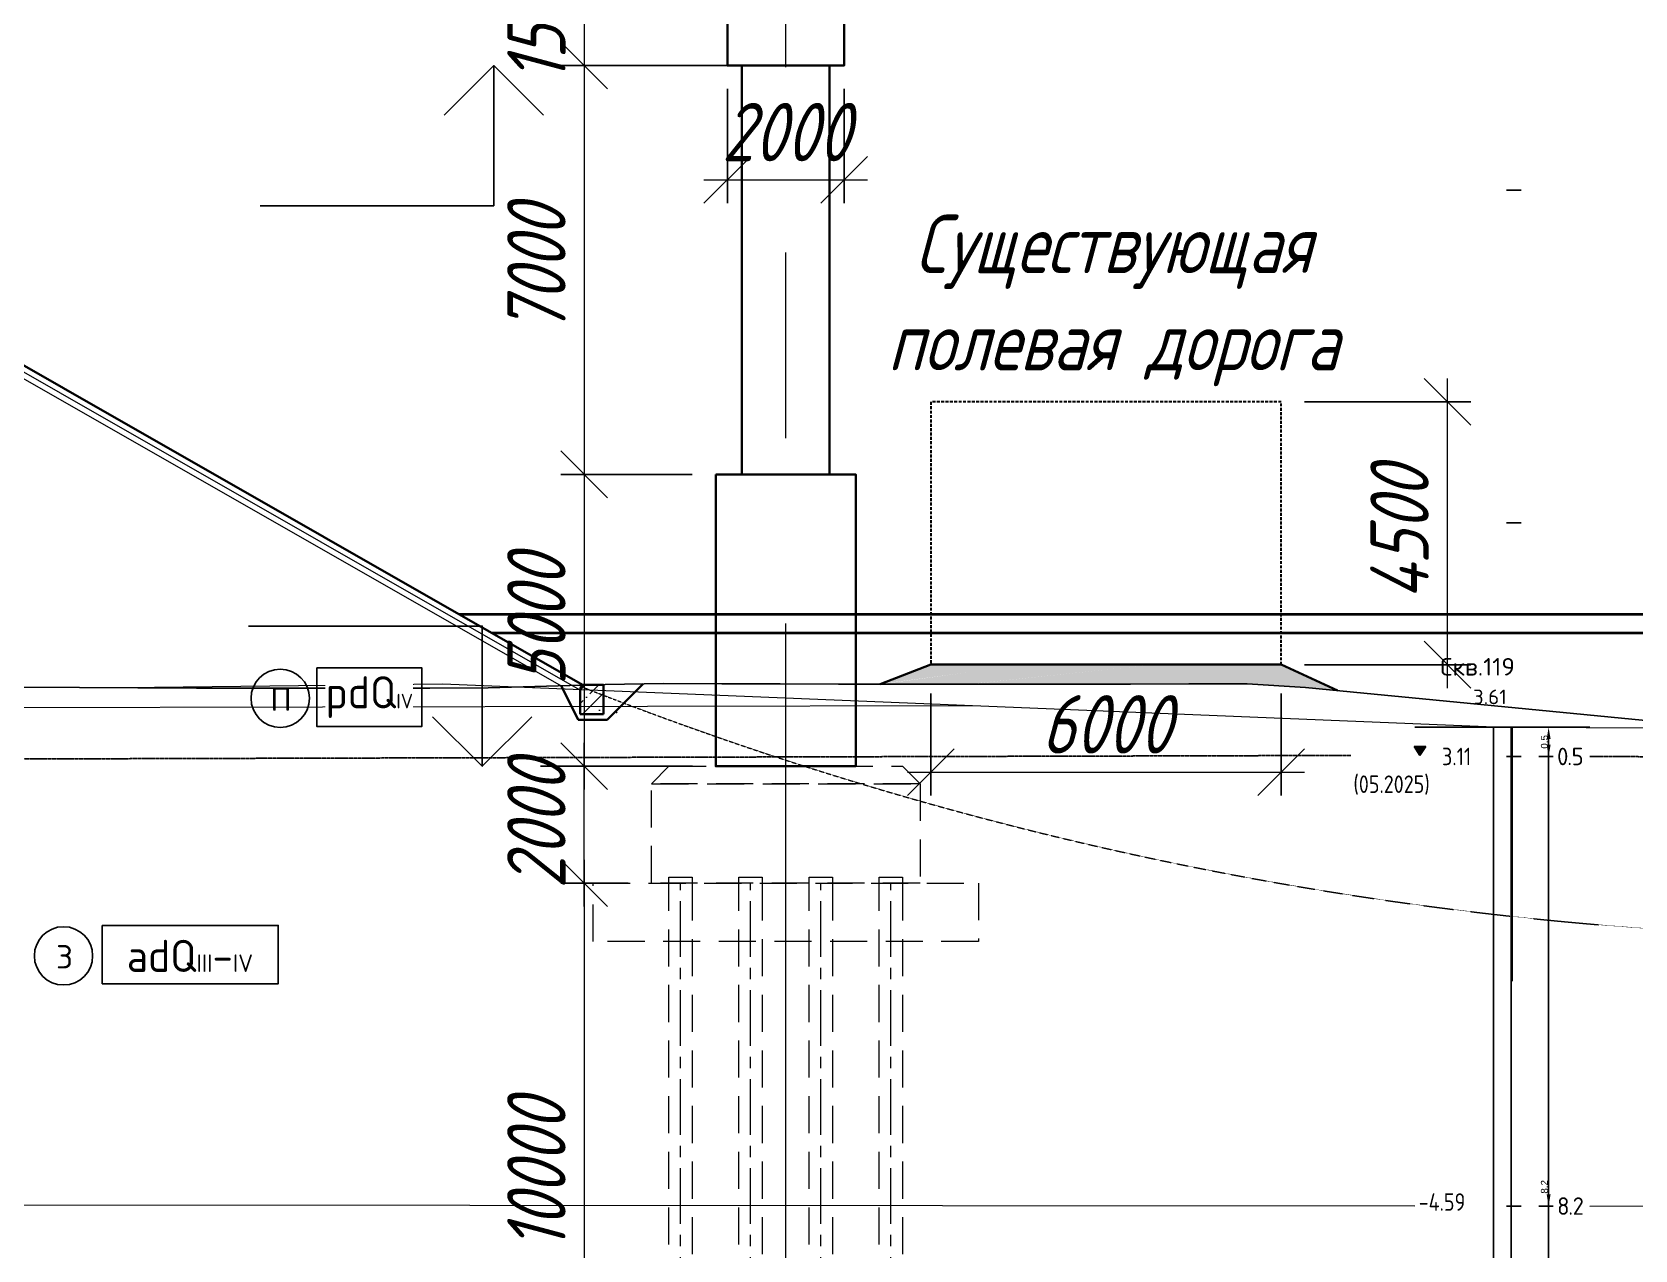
# Model space of a CAD drawing. Header units: millimetres. Extents: x 6546658 to 12951752, y -1354198 to 1102852.
# Drawn here: x 6790595 to 6818050, y -5344 to 15515 of the extents above; entities that cross this region are included whole.
import ezdxf
from ezdxf.enums import TextEntityAlignment as Align

# ---------------------------------------------------------------- set-up
doc = ezdxf.new("R2018")
doc.units = ezdxf.units.MM
for name, pattern in [('ACAD_ISO10W100', [18.5, 12, -3, 0.5, -3]), ('CENTER', [50.8, 31.75, -6.35, 6.35, -6.35]), ('DASHED', [0.75, 0.5, -0.25]), ('осевая', [50.8, 31.75, -6.35, 6.35, -6.35]), ('штриховая', [19.05, 12.7, -6.35])]:
    doc.linetypes.add(name, pattern=pattern)
doc.layers.get('Defpoints').update_dxf_attribs({"color": 254, "lineweight": 0})
for name, color, linetype, lineweight in [('01_Основные', 7, 'Continuous', 40), ('1-Бетон', 114, 'Continuous', 35), ('1-Оси', 1, 'CENTER', 20), ('1-Примечания', 4, 'Continuous', 25), ('1-Размеры', 1, 'Continuous', 25), ('1-Текст_3', 250, 'Continuous', 25), ('1-Штриховка', 8, 'Continuous', 9), ('ИС 6. Штриховка', 8, 'Continuous', 5), ('ИС_Невидимая', 4, 'штриховая', 18), ('ИС_Основная', 7, 'Continuous', 35), ('ИС_Ось', 1, 'осевая', 18), ('ИС_ПС_Med', 7, 'Continuous', 35), ('ИС_Разм', 3, 'Continuous', 18), ('ИС_Размер', 3, 'Continuous', 18), ('ИС_Тонкая', 3, 'Continuous', 18), ('Тонкая', 3, 'Continuous', 15), ('Штриховка', 2, 'Continuous', 5)]:
    doc.layers.add(name, color=color, linetype=linetype, lineweight=lineweight)
for name, color, linetype in [('geology', 250, 'Continuous'), ('Возрастные индексы', 1, 'Continuous'), ('Геология', 250, 'Continuous'), ('Номера ИГЭ', 22, 'Continuous'), ('Отметки в скважинах', 7, 'Continuous'), ('Скважина', 170, 'Continuous'), ('Черный профиль', 3, 'Continuous'), ('Штриховая', 7, 'Continuous')]:
    doc.layers.add(name, color=color, linetype=linetype)
doc.layers.add('Оси_Невидимые', color=5, linetype='Continuous', plot=False)
doc.layers.add('Помощь_Невидимый', color=7, linetype='Continuous', lineweight=30, plot=False)
doc.styles.add('0', font='isocpeur.ttf', dxfattribs={"width": 0.8, "oblique": 15})
doc.styles.add('ISOCPEUR', font='isocpeur.ttf', dxfattribs={"width": 0.8, "oblique": 15})
doc.styles.get("Standard").update_dxf_attribs({"font": 'arial.ttf'})
doc.styles.add('Стандарт-геология', font='romant.shx', dxfattribs={"width": 0.9, "height": 2.5})
doc.dimstyles.new('М400нов', dxfattribs={"dimscale": 400, "dimtxt": 2.5, "dimasz": 2, "dimexe": 1, "dimexo": 1, "dimgap": 0.8, "dimtad": 1, "dimdec": 0, "dimzin": 0, "dimdsep": 46, "dimtxsty": '0', "dimblk": 'OBLIQUE', "dimcen": 0.09, "dimdle": 1, "dimclrd": 256, "dimclre": 256, "dimclrt": 256, "dimadec": 4, "dimazin": 0, "dimtfac": 1, "dimtdec": 0, "dimtmove": 1, "dimatfit": 2, "dimfxl": 1, "dimtolj": 1, "dimtzin": 0, "dimlwd": -1, "dimarcsym": 0})
doc.dimstyles.new('Скважина', dxfattribs={"dimtxt": 1.2, "dimasz": 2, "dimexe": 0, "dimexo": 0, "dimgap": 0.1, "dimtad": 1, "dimjust": 2, "dimtoh": 1, "dimdec": 1, "dimlfac": 0.1, "dimrnd": 0.1, "dimzin": 0, "dimdsep": 46, "dimtxsty": 'Standard', "dimcen": 0, "dimdle": 1.5, "dimadec": 1, "dimazin": 0, "dimtfac": 1, "dimtdec": 1, "dimtofl": 0, "dimtmove": 0, "dimatfit": 3, "dimfxl": 3, "dimtolj": 1, "dimtzin": 0, "dimarcsym": 0})

# ---------------------------------------------------------------- blocks, each defined once
blk = doc.blocks.new('*U227')
at = {"layer": '1-Примечания', "linetype": 'Continuous'}
blk.add_line((0, 0), (7.5, 0), dxfattribs=at)
for points in [[(12.121, -2.121), (10, 0), (7.879, -2.121)], [(10, 0), (10, -6), (20, -6)]]:
    blk.add_lwpolyline(points, dxfattribs=at)
at = {"layer": '1-Текст_3', "lineweight": 30, "oblique": 15, "width": 0.8, "flags": 104}
blk.add_attdef('ВЫСОТА', text='', height=3, dxfattribs=at).set_placement((-1.756, -0.833), align=Align.MIDDLE_CENTER)
at = {"layer": '1-Текст_3', "lineweight": 30, "width": 0.8, "flags": 104}
blk.add_attdef('ПРИМЕЧАНИЕ', text='', height=3, dxfattribs=at).set_placement((15, -6.75), align=Align.TOP_CENTER)
blk = doc.blocks.new('*U207')
at = {"layer": '1-Примечания', "linetype": 'Continuous'}
blk.add_line((0, 0), (-6.5, 0), dxfattribs=at)
for points in [[(-9, 0), (-9, 6), (-19, 6)], [(-11.121, 2.121), (-9, 0), (-6.879, 2.121)]]:
    blk.add_lwpolyline(points, dxfattribs=at)
at = {"layer": '1-Текст_3', "lineweight": 30, "oblique": 15, "width": 0.8, "flags": 104}
blk.add_attdef('ВЫСОТА', text='', height=3, dxfattribs=at).set_placement((2.756, 11.167), align=Align.MIDDLE_CENTER)
at = {"layer": '1-Текст_3', "lineweight": 30, "width": 0.8, "flags": 104}
blk.add_attdef('ПРИМЕЧАНИЕ', text='', height=3, dxfattribs=at).set_placement((-14, 5.25), align=Align.TOP_CENTER)
blk = doc.blocks.new('_Oblique')
at = {"color": 0, "linetype": 'ByBlock', "lineweight": -2}
blk.add_line((-0.5, -0.5), (0.5, 0.5), dxfattribs=at)
blk = doc.blocks.new('*D333')
at = {"layer": 'Defpoints', "color": 0, "linetype": 'Continuous', "transparency": 16777216}
for p in [(6802504, 14940), (6804504, 14940), (6804504, 12982)]:
    blk.add_point(p, dxfattribs=at)
at = {"layer": 'ИС_Размер', "lineweight": -2, "transparency": 16777216}
for p, q in [((6802504, 14540), (6802504, 12582)), ((6804504, 14540), (6804504, 12582))]:
    blk.add_line(p, q, dxfattribs=at)
at = {"layer": 'ИС_Размер', "transparency": 16777216}
blk.add_line((6802104, 12982), (6804904, 12982), dxfattribs=at)
at = {"layer": 'ИС_Размер', "linetype": 'Continuous', "transparency": 16777216, "xscale": 800, "yscale": 800, "zscale": 800, "rotation": 180}
blk.add_blockref('_Oblique', (6802504, 12982), dxfattribs=at)
at = {"layer": 'ИС_Размер', "linetype": 'Continuous', "transparency": 16777216, "xscale": 800, "yscale": 800, "zscale": 800}
blk.add_blockref('_Oblique', (6804504, 12982), dxfattribs=at)
at = {"layer": 'ИС_Размер', "linetype": 'Continuous', "transparency": 16777216, "insert": (6803504, 13802), "char_height": 1000, "attachment_point": 5, "style": '0'}
blk.add_mtext('\\A1;2000', dxfattribs=at)
blk = doc.blocks.new('*D368')
at = {"layer": 'Defpoints', "color": 0, "linetype": 'Continuous', "transparency": 16777216}
for p in [(6801204, 940), (6800053, -9060), (6801804, -9060)]:
    blk.add_point(p, dxfattribs=at)
at = {"layer": 'ИС_Размер', "transparency": 16777216}
blk.add_line((6800053, 1340), (6800053, -9460), dxfattribs=at)
at = {"layer": 'ИС_Размер', "lineweight": -2, "transparency": 16777216}
for p, q in [((6800804, 940), (6799653, 940)), ((6801404, -9060), (6799653, -9060))]:
    blk.add_line(p, q, dxfattribs=at)
at = {"layer": 'ИС_Размер', "linetype": 'Continuous', "transparency": 16777216, "xscale": 800, "yscale": 800, "zscale": 800}
for p, rotation in [((6800053, 940), 90), ((6800053, -9060), 270)]:
    blk.add_blockref('_Oblique', p, dxfattribs=dict(at, rotation=rotation))
at = {"layer": 'ИС_Размер', "linetype": 'Continuous', "transparency": 16777216, "insert": (6799233, -4060), "char_height": 1000, "attachment_point": 5, "rotation": 90, "style": '0'}
blk.add_mtext('\\A1;10000', dxfattribs=at)
blk = doc.blocks.new('*U247')
at = {"layer": '1-Оси', "ltscale": 30, "transparency": 33554687}
blk.add_lwpolyline([(0, -5200), (0, 5208)], dxfattribs=at)
at = {"layer": 'ИС_Невидимая', "ltscale": 50}
for points in [[(-200, 5200), (-200, 5308), (200, 5309), (200, 5200)], [(200, 5200), (200, -4792), (30, -5192), (-30, -5192), (-200, -4792), (-200, 5200)]]:
    blk.add_lwpolyline(points, dxfattribs=at)
blk = doc.blocks.new('*U248')
at = {"layer": '1-Бетон', "color": 0, "linetype": 'ByBlock', "lineweight": -2, "transparency": 16777216}
for p in [(0, 0), (1200, 0), (2400, 0), (3600, 0)]:
    blk.add_blockref('*U247', p, dxfattribs=at)
blk = doc.blocks.new('*D338')
at = {"layer": 'Defpoints', "color": 0, "linetype": 'Continuous', "transparency": 16777216}
for p in [(6805991, 4585), (6811991, 4585), (6811991, 2839)]:
    blk.add_point(p, dxfattribs=at)
at = {"layer": 'ИС_Размер', "lineweight": -2, "transparency": 16777216}
for p, q in [((6805991, 4185), (6805991, 2439)), ((6811991, 4185), (6811991, 2439))]:
    blk.add_line(p, q, dxfattribs=at)
at = {"layer": 'ИС_Размер', "transparency": 16777216}
blk.add_line((6805591, 2839), (6812391, 2839), dxfattribs=at)
at = {"layer": 'ИС_Размер', "linetype": 'Continuous', "transparency": 16777216, "xscale": 800, "yscale": 800, "zscale": 800, "rotation": 180}
blk.add_blockref('_Oblique', (6805991, 2839), dxfattribs=at)
at = {"layer": 'ИС_Размер', "linetype": 'Continuous', "transparency": 16777216, "xscale": 800, "yscale": 800, "zscale": 800}
blk.add_blockref('_Oblique', (6811991, 2839), dxfattribs=at)
at = {"layer": 'ИС_Размер', "linetype": 'Continuous', "transparency": 16777216, "insert": (6808991, 3659), "char_height": 1000, "attachment_point": 5, "style": '0'}
blk.add_mtext('\\A1;6000', dxfattribs=at)
blk = doc.blocks.new('*D339')
at = {"layer": 'Defpoints', "color": 0, "linetype": 'Continuous', "transparency": 16777216}
for p in [(6811991, 9180), (6814837, 9180), (6811991, 4680)]:
    blk.add_point(p, dxfattribs=at)
at = {"layer": 'ИС_Размер', "transparency": 16777216}
blk.add_line((6814837, 4280), (6814837, 9580), dxfattribs=at)
at = {"layer": 'ИС_Размер', "lineweight": -2, "transparency": 16777216}
for p, q in [((6812391, 9180), (6815237, 9180)), ((6812391, 4680), (6815237, 4680))]:
    blk.add_line(p, q, dxfattribs=at)
at = {"layer": 'ИС_Размер', "linetype": 'Continuous', "transparency": 16777216, "xscale": 800, "yscale": 800, "zscale": 800}
for p, rotation in [((6814837, 9180), 90), ((6814837, 4680), 270)]:
    blk.add_blockref('_Oblique', p, dxfattribs=dict(at, rotation=rotation))
at = {"layer": 'ИС_Размер', "linetype": 'Continuous', "transparency": 16777216, "insert": (6814017, 6930), "char_height": 1000, "attachment_point": 5, "rotation": 90, "style": '0'}
blk.add_mtext('\\A1;4500', dxfattribs=at)
blk = doc.blocks.new('*D369')
at = {"layer": 'Defpoints', "color": 0, "linetype": 'Continuous', "transparency": 16777216}
for p in [(6800053, 2940), (6801504, 2940), (6801204, 940)]:
    blk.add_point(p, dxfattribs=at)
at = {"layer": 'ИС_Размер', "transparency": 16777216}
blk.add_line((6800053, 540), (6800053, 3340), dxfattribs=at)
at = {"layer": 'ИС_Размер', "lineweight": -2, "transparency": 16777216}
for p, q in [((6801104, 2940), (6799653, 2940)), ((6800804, 940), (6799653, 940))]:
    blk.add_line(p, q, dxfattribs=at)
at = {"layer": 'ИС_Размер', "linetype": 'Continuous', "transparency": 16777216, "xscale": 800, "yscale": 800, "zscale": 800}
for p, rotation in [((6800053, 2940), 90), ((6800053, 940), 270)]:
    blk.add_blockref('_Oblique', p, dxfattribs=dict(at, rotation=rotation))
at = {"layer": 'ИС_Размер', "linetype": 'Continuous', "transparency": 16777216, "insert": (6799233, 1940), "char_height": 1000, "attachment_point": 5, "rotation": 90, "style": '0'}
blk.add_mtext('\\A1;2000', dxfattribs=at)
blk = doc.blocks.new('*D370')
at = {"layer": 'Defpoints', "color": 0, "linetype": 'Continuous', "transparency": 16777216}
for p in [(6802504, 14940), (6800053, 7940), (6802304, 7940)]:
    blk.add_point(p, dxfattribs=at)
at = {"layer": 'ИС_Размер', "transparency": 16777216}
blk.add_line((6800053, 15340), (6800053, 7540), dxfattribs=at)
at = {"layer": 'ИС_Размер', "lineweight": -2, "transparency": 16777216}
for p, q in [((6802104, 14940), (6799653, 14940)), ((6801904, 7940), (6799653, 7940))]:
    blk.add_line(p, q, dxfattribs=at)
at = {"layer": 'ИС_Размер', "linetype": 'Continuous', "transparency": 16777216, "xscale": 800, "yscale": 800, "zscale": 800}
for p, rotation in [((6800053, 14940), 90), ((6800053, 7940), 270)]:
    blk.add_blockref('_Oblique', p, dxfattribs=dict(at, rotation=rotation))
at = {"layer": 'ИС_Размер', "linetype": 'Continuous', "transparency": 16777216, "insert": (6799233, 11440), "char_height": 1000, "attachment_point": 5, "rotation": 90, "style": '0'}
blk.add_mtext('\\A1;7000', dxfattribs=at)
blk = doc.blocks.new('*D371')
at = {"layer": 'Defpoints', "color": 0, "linetype": 'Continuous', "transparency": 16777216}
for p in [(6802504, 16440), (6800053, 14940), (6802504, 14940)]:
    blk.add_point(p, dxfattribs=at)
at = {"layer": 'ИС_Размер', "transparency": 16777216}
blk.add_line((6800053, 16840), (6800053, 14540), dxfattribs=at)
at = {"layer": 'ИС_Размер', "lineweight": -2, "transparency": 16777216}
for p, q in [((6802104, 16440), (6799653, 16440)), ((6802104, 14940), (6799653, 14940))]:
    blk.add_line(p, q, dxfattribs=at)
at = {"layer": 'ИС_Размер', "linetype": 'Continuous', "transparency": 16777216, "xscale": 800, "yscale": 800, "zscale": 800}
for p, rotation in [((6800053, 16440), 90), ((6800053, 14940), 270)]:
    blk.add_blockref('_Oblique', p, dxfattribs=dict(at, rotation=rotation))
at = {"layer": 'ИС_Размер', "linetype": 'Continuous', "transparency": 16777216, "insert": (6799233, 15690), "char_height": 1000, "attachment_point": 5, "rotation": 90, "style": '0'}
blk.add_mtext('\\A1;1500', dxfattribs=at)
blk = doc.blocks.new('*D341')
at = {"layer": 'Defpoints', "color": 0, "linetype": 'Continuous', "transparency": 16777216}
for p in [(6802304, 7940), (6800053, 2940), (6801504, 2940)]:
    blk.add_point(p, dxfattribs=at)
at = {"layer": 'ИС_Размер', "transparency": 16777216}
blk.add_line((6800053, 8340), (6800053, 2540), dxfattribs=at)
at = {"layer": 'ИС_Размер', "lineweight": -2, "transparency": 16777216}
for p, q in [((6801904, 7940), (6799653, 7940)), ((6801104, 2940), (6799653, 2940))]:
    blk.add_line(p, q, dxfattribs=at)
at = {"layer": 'ИС_Размер', "linetype": 'Continuous', "transparency": 16777216, "xscale": 800, "yscale": 800, "zscale": 800}
for p, rotation in [((6800053, 7940), 90), ((6800053, 2940), 270)]:
    blk.add_blockref('_Oblique', p, dxfattribs=dict(at, rotation=rotation))
at = {"layer": 'ИС_Размер', "linetype": 'Continuous', "transparency": 16777216, "insert": (6799233, 5440), "char_height": 1000, "attachment_point": 5, "rotation": 90, "style": '0'}
blk.add_mtext('\\A1;5000', dxfattribs=at)
blk = doc.blocks.new('*D192')
at = {"layer": 'Defpoints', "color": 0, "transparency": 16777216}
for p in [(0, 90), (0, -90), (1.69, -90)]:
    blk.add_point(p, dxfattribs=at)
at = {"layer": 'Оси_Невидимые', "color": 0, "lineweight": -2, "transparency": 16777216}
for p, q in [((0, 90), (1.69, 90)), ((1.69, 88), (1.69, -88)), ((0, -90), (1.69, -90))]:
    blk.add_line(p, q, dxfattribs=at)
at = {"layer": 'Оси_Невидимые', "color": 0, "transparency": 16777216}
for points in [[(1.36, 88), (2.03, 88), (1.69, 90)], [(1.36, -88), (2.03, -88), (1.69, -90)]]:
    blk.add_solid(points, dxfattribs=at)
at = {"layer": 'Оси_Невидимые', "color": 0, "transparency": 16777216, "insert": (0.98, -86.3), "char_height": 1.2, "attachment_point": 5, "rotation": 90}
blk.add_mtext('\\A1;18.0', dxfattribs=at)
blk = doc.blocks.new('*D198')
at = {"layer": 'Defpoints', "color": 0, "transparency": 16777216}
for p in [(0, -188), (0, -193), (1.69, -193)]:
    blk.add_point(p, dxfattribs=at)
at = {"layer": 'Оси_Невидимые', "color": 0, "lineweight": -2, "transparency": 16777216}
for p, q in [((0, -188), (1.69, -188)), ((1.69, -190), (1.69, -191)), ((0, -193), (1.69, -193))]:
    blk.add_line(p, q, dxfattribs=at)
at = {"layer": 'Оси_Невидимые', "color": 0, "transparency": 16777216}
for points in [[(1.36, -190), (2.03, -190), (1.69, -188)], [(1.36, -191), (2.03, -191), (1.69, -193)]]:
    blk.add_solid(points, dxfattribs=at)
at = {"layer": 'Оси_Невидимые', "color": 0, "transparency": 16777216, "insert": (0.98, -190.5), "char_height": 1.2, "attachment_point": 5, "rotation": 90}
blk.add_mtext('\\A1;0.5', dxfattribs=at)
blk = doc.blocks.new('*D200')
at = {"layer": 'Defpoints', "color": 0, "transparency": 16777216}
for p in [(0, -102), (0, -184), (1.69, -184)]:
    blk.add_point(p, dxfattribs=at)
at = {"layer": 'Оси_Невидимые', "color": 0, "lineweight": -2, "transparency": 16777216}
for p, q in [((0, -102), (1.69, -102)), ((1.69, -104), (1.69, -182)), ((0, -184), (1.69, -184))]:
    blk.add_line(p, q, dxfattribs=at)
at = {"layer": 'Оси_Невидимые', "color": 0, "transparency": 16777216}
for points in [[(1.36, -104), (2.03, -104), (1.69, -102)], [(1.36, -182), (2.03, -182), (1.69, -184)]]:
    blk.add_solid(points, dxfattribs=at)
at = {"layer": 'Оси_Невидимые', "color": 0, "transparency": 16777216, "insert": (0.98, -180.71), "char_height": 1.2, "attachment_point": 5, "rotation": 90}
blk.add_mtext('\\A1;8.2', dxfattribs=at)
blk = doc.blocks.new('A$C7669062A')
at = {"color": 18, "true_color": 0x000000}
blk.add_circle((4.99, 4.99), 4.99, dxfattribs=at)
at = {"layer": 'Возрастные индексы', "color": 250}
blk.add_lwpolyline([(11.62, 10.2), (41.78, 10.2), (41.78, 0.2), (11.62, 0.2)], close=True, dxfattribs=at)
at = {"layer": 'Номера ИГЭ', "color": 250, "style": 'Стандарт-геология'}
blk.add_text('3', height=4, dxfattribs=at).set_placement((5.17, 4.84), align=Align.MIDDLE)
at = {"layer": 'Возрастные индексы', "color": 250, "insert": (26.64, 4.99), "char_height": 3, "width": 29.5251, "attachment_point": 5, "style": 'Стандарт-геология', "bg_fill": 3, "box_fill_scale": 1, "bg_fill_color": 256, "bg_fill_transparency": 0}
blk.add_mtext('{\\H1.833x;аdQ}III{\\H1.833x;-}IV', dxfattribs=at)
blk = doc.blocks.new('A$C2FC637E1')
at = {"layer": 'Штриховка'}
h = blk.add_hatch(color=5, dxfattribs=at)
h.dxf.hatch_style = 1
h.paths.add_polyline_path([(2, 1.5), (1, 1.5), (0, 1.5), (1, 0)])
at = {"layer": 'Геология', "color": 5}
for points in [[(1, 1.5), (0, 1.5)], [(1, 0), (1, 0), (0, 1.5)], [(2, 1.5), (1, 1.5)], [(1, 0), (2, 1.5)]]:
    blk.add_lwpolyline(points, dxfattribs=at)
blk = doc.blocks.new('*D202')
at = {"layer": 'Defpoints', "color": 0, "transparency": 16777216}
for p in [(0, -45), (0, -210), (1.69, -210)]:
    blk.add_point(p, dxfattribs=at)
at = {"layer": 'Оси_Невидимые', "color": 0, "lineweight": -2, "transparency": 16777216}
for p, q in [((0, -45), (1.69, -45)), ((1.69, -47), (1.69, -208)), ((0, -210), (1.69, -210))]:
    blk.add_line(p, q, dxfattribs=at)
at = {"layer": 'Оси_Невидимые', "color": 0, "transparency": 16777216}
for points in [[(1.36, -47), (2.03, -47), (1.69, -45)], [(1.36, -208), (2.03, -208), (1.69, -210)]]:
    blk.add_solid(points, dxfattribs=at)
at = {"layer": 'Оси_Невидимые', "color": 0, "transparency": 16777216, "insert": (0.98, -206.29), "char_height": 1.2, "attachment_point": 5, "rotation": 90}
blk.add_mtext('\\A1;16.5', dxfattribs=at)
blk = doc.blocks.new('A$C37DD3633')
at = {"color": 18, "true_color": 0x000000}
blk.add_circle((4.96, 5), 5, dxfattribs=at)
at = {"layer": 'Возрастные индексы', "color": 250, "insert": (20.21, 5.2), "char_height": 3, "width": 15, "attachment_point": 5, "style": 'Стандарт-геология', "bg_fill": 3, "box_fill_scale": 1, "bg_fill_color": 256, "bg_fill_transparency": 0}
blk.add_mtext('{\\H1.833x;pdQ\\H0.4546x;IV}', dxfattribs=at)
at = {"layer": 'Номера ИГЭ', "color": 250, "style": 'Стандарт-геология'}
blk.add_text('П', height=4, dxfattribs=at).set_placement((5.1, 4.85), align=Align.MIDDLE)
at = {"layer": 'Возрастные индексы', "color": 250}
blk.add_lwpolyline([(11.21, 10.2), (29.24, 10.2), (29.24, 0.2), (11.21, 0.2)], close=True, dxfattribs=at)
blk = doc.blocks.new('*U178')
at = {"layer": 'Скважина'}
for p, q in [((-1.5, 0), (-1.5, -300)), ((1.5, -300), (1.5, 0)), ((-1.5, -300), (1.5, -300))]:
    blk.add_line(p, q, dxfattribs=at)
blk = doc.blocks.new('*U191')
at = {"layer": 'Отметки в скважинах'}
for p, q in [((-5.5, -90), (-3, -90)), ((0, -90), (2.5, -90))]:
    blk.add_line(p, q, dxfattribs=at)
at = {"layer": 'Помощь_Невидимый', "color": 5, "lineweight": -3}
for p, q in [((-5.5, -10), (-3, -10)), ((0, -90), (2.5, -90))]:
    blk.add_line(p, q, dxfattribs=at)
at = {"layer": 'Оси_Невидимые'}
dim = blk.add_aligned_dim(p1=(0, 90), p2=(0, -90), distance=1.69, dimstyle='Скважина', dxfattribs=at)
dim.commit()
dim.dimension.update_dxf_attribs({"geometry": '*D192', "text_midpoint": (0.98, -86.3)})
at = {"layer": 'Отметки в скважинах', "lineweight": 13, "insert": (3.15, -90), "char_height": 3, "width": 7.6116, "attachment_point": 4, "style": 'Стандарт-геология', "bg_fill": 3, "box_fill_scale": 1.1, "bg_fill_color": 256, "bg_fill_transparency": 0}
blk.add_mtext('{\\T0.9;18.0}', dxfattribs=at)
blk = doc.blocks.new('*U197')
at = {"layer": 'Отметки в скважинах'}
for p, q in [((-5.5, -193), (-3, -193)), ((0, -193), (2.5, -193))]:
    blk.add_line(p, q, dxfattribs=at)
at = {"layer": 'Помощь_Невидимый', "color": 5, "lineweight": -3}
for p, q in [((-5.5, -10), (-3, -10)), ((0, -193), (2.5, -193))]:
    blk.add_line(p, q, dxfattribs=at)
at = {"layer": 'Оси_Невидимые'}
dim = blk.add_aligned_dim(p1=(0, -188), p2=(0, -193), distance=1.69, dimstyle='Скважина', dxfattribs=at)
dim.commit()
dim.dimension.update_dxf_attribs({"geometry": '*D198', "text_midpoint": (0.98, -190.5)})
at = {"layer": 'Отметки в скважинах', "lineweight": 13, "insert": (3.15, -193), "char_height": 3, "width": 7.6116, "attachment_point": 4, "style": 'Стандарт-геология', "bg_fill": 3, "box_fill_scale": 1.1, "bg_fill_color": 256, "bg_fill_transparency": 0}
blk.add_mtext('{\\T0.9;0.5}', dxfattribs=at)
blk = doc.blocks.new('*U199')
at = {"layer": 'Отметки в скважинах'}
for p, q in [((-5.5, -184), (-3, -184)), ((0, -184), (2.5, -184))]:
    blk.add_line(p, q, dxfattribs=at)
at = {"layer": 'Помощь_Невидимый', "color": 5, "lineweight": -3}
for p, q in [((-5.5, -10), (-3, -10)), ((0, -184), (2.5, -184))]:
    blk.add_line(p, q, dxfattribs=at)
at = {"layer": 'Оси_Невидимые'}
dim = blk.add_aligned_dim(p1=(0, -102), p2=(0, -184), distance=1.69, dimstyle='Скважина', dxfattribs=at)
dim.commit()
dim.dimension.update_dxf_attribs({"geometry": '*D200', "text_midpoint": (0.98, -180.71)})
at = {"layer": 'Отметки в скважинах', "lineweight": 13, "insert": (3.15, -184), "char_height": 3, "width": 7.6116, "attachment_point": 4, "style": 'Стандарт-геология', "bg_fill": 3, "box_fill_scale": 1.1, "bg_fill_color": 256, "bg_fill_transparency": 0}
blk.add_mtext('{\\T0.9;8.2}', dxfattribs=at)
blk = doc.blocks.new('*U201')
at = {"layer": 'Отметки в скважинах'}
for p, q in [((-5.5, -210), (-3, -210)), ((0, -210), (2.5, -210))]:
    blk.add_line(p, q, dxfattribs=at)
at = {"layer": 'Помощь_Невидимый', "color": 5, "lineweight": -3}
for p, q in [((-5.5, -10), (-3, -10)), ((0, -210), (2.5, -210))]:
    blk.add_line(p, q, dxfattribs=at)
at = {"layer": 'Оси_Невидимые'}
dim = blk.add_aligned_dim(p1=(0, -45), p2=(0, -210), distance=1.69, dimstyle='Скважина', dxfattribs=at)
dim.commit()
dim.dimension.update_dxf_attribs({"geometry": '*D202', "text_midpoint": (0.98, -206.29)})
at = {"layer": 'Отметки в скважинах', "lineweight": 13, "insert": (3.15, -210), "char_height": 3, "width": 7.6116, "attachment_point": 4, "style": 'Стандарт-геология', "bg_fill": 3, "box_fill_scale": 1.1, "bg_fill_color": 256, "bg_fill_transparency": 0}
blk.add_mtext('{\\T0.9;16.5}', dxfattribs=at)
blk = doc.blocks.new('кун')
at = {"linetype": 'Continuous'}
for p, q in [((-118926, -4228), (-106211, -4262)), ((-106211, -4262), (-100778, -4197)), ((-100778, -4197), (-82629, -4942)), ((-300000, -4981), (-91704, -4570)), ((-82629, -4942), (-64481, -4991)), ((-84129, -13142), (-283746, -13022))]:
    blk.add_line(p, q, dxfattribs=at)
at = {"layer": 'Геология', "color": 5, "linetype": 'ACAD_ISO10W100', "lineweight": 25}
blk.add_line((-85223, -5424), (-300000, -5995), dxfattribs=at)
at = {"layer": 'geology', "xscale": 100, "yscale": 100, "zscale": 100}
blk.add_blockref('A$C2FC637E1', (-84142, -5424), dxfattribs=at)
at = {"layer": 'Геология', "color": 18, "true_color": 0x000000, "xscale": 100, "yscale": 100, "zscale": 100}
blk.add_blockref('A$C7669062A', (-107774, -9356), dxfattribs=at)
at = {"layer": 'geology', "color": 5, "style": 'Стандарт-геология', "width": 0.8}
blk.add_text('(05.2025)', height=300, dxfattribs=at).set_placement((-85182, -6067))
at = {"layer": 'Отметки в скважинах', "color": 0, "style": 'Стандарт-геология', "width": 0.8}
for s, p in [('3.11', (-83663, -5592)), ('-4.59', (-84063, -13223))]:
    blk.add_text(s, height=300, dxfattribs=at).set_placement(p)
at = {"layer": 'Скважина', "color": 0, "style": 'Стандарт-геология'}
blk.add_text('Скв.119', height=300, dxfattribs=at).set_placement((-83055, -4056), align=Align.CENTER)
at = {"layer": 'Скважина', "color": 0, "lineweight": 13, "style": 'Стандарт-геология'}
blk.add_text('3.61', height=250, dxfattribs=at).set_placement((-82554, -4297), align=Align.TOP_RIGHT)
at = {"layer": 'Геология', "xscale": 100, "yscale": 100, "zscale": 100}
blk.add_blockref('A$C37DD3633', (-104059, -4946), dxfattribs=at)
at = {"layer": 'Скважина', "color": 0, "xscale": 100, "yscale": 100, "zscale": 100}
blk.add_blockref('*U191', (-82007, -13942), dxfattribs=at)
at = {"layer": 'Геология', "color": 18, "true_color": 0x000000}
blk.add_line((-84129, -4942), (-81129, -4942), dxfattribs=at)
at = {"layer": 'Скважина', "color": 0, "xscale": 100, "yscale": 100, "zscale": 100}
blk.add_blockref('*U197', (-82007, 13858), dxfattribs=at)
blk.add_blockref('*U199', (-82007, 5258), dxfattribs=at)
at = {"layer": 'Геология', "color": 5, "linetype": 'ACAD_ISO10W100', "lineweight": 25}
blk.add_line((-81129, -5442), (-54244, -5551), dxfattribs=at)
at = {"layer": 'Скважина', "color": 0, "xscale": 100, "yscale": 100, "zscale": 100}
blk.add_blockref('*U201', (-82007, -442), dxfattribs=at)
at = {"linetype": 'Continuous'}
blk.add_line((-81129, -13142), (-1500, -12900), dxfattribs=at)
at = {"layer": 'geology', "color": 5, "xscale": 100, "yscale": 100, "zscale": 100}
blk.add_blockref('*U178', (-82629, -4942), dxfattribs=at)

msp = doc.modelspace()

# ---------------------------------------------------------------- hatches: boundary and pattern name
at = {"layer": 'ИС 6. Штриховка'}
h = msp.add_hatch(dxfattribs=at)
h.set_pattern_fill('ANSI35', color=256, scale=50)
h.set_pattern_definition([(45, (6206438.92, -217969.2), (-224.5064, 224.5064), []), (45, (6206663.42, -217969.2), (-224.5064, 224.5064), [396.875, -79.375, 0, -79.375])])
h.paths.add_polyline_path([(6800382.7, 4334.3), (6800023.3, 4334.3), (6799982.7, 4265.3), (6799982.7, 3834.3), (6800382.7, 3834.3)])
at = {"layer": 'Штриховая'}
h = msp.add_hatch(dxfattribs=at)
h.set_pattern_fill('AR-CONC', color=256)
h.set_pattern_definition([(50, (-81665.98, -1700.13), (182.184669, -15.9390855), [19.05, -209.55]), (355, (-81665.98, -1700.13), (-35.2434214, 191.056845), [15.24, -167.640584]), (100.4514447, (-81650.8, -1701.45), (146.941247, 175.117752), [16.190009, -178.0902446]), (46.1842, (-81665.98, -1649.33), (271.079041, -42.042328), [28.575, -314.325]), (96.6355576, (-81643.4, -1652.83), (237.404134, 247.426125), [24.285023, -267.135608]), (351.184151, (-81665.98, -1649.33), (237.404134, 247.426125), [22.859967, -251.459732]), (21, (-81640.58, -1662.03), (151.6143913, -102.2651982), [19.05, -209.55]), (326, (-81640.58, -1662.03), (61.8020283, 184.187966), [15.24, -167.64]), (71.451445, (-81627.95, -1670.55), (213.4164193, 81.922769), [16.190009, -178.0899376]), (37.5, (-81665.984, -1700.127), (3.08860325, 84.5550389), [0, -165.608, 0, -170.18, 0, -168.275]), (7.5, (-81665.98, -1700.13), (66.8196625, 100.1805748), [0, -97.028, 0, -161.798, 0, -64.135]), (327.5, (-81722.626, -1700.127), (135.5905952, -5.728744), [0, -63.5, 0, -198.12, 0, -262.89]), (317.5, (-81748.03, -1700.13), (148.1291814, 25.426491), [0, -82.55, 0, -131.572, 0, -186.69])])
h.paths.add_polyline_path([(6807849.9, 4680.5), (6805991.4, 4680.5), (6805140.4, 4353.4), (6806707.4, 4557.6)], flags=17)
h.paths.add_polyline_path([(6809798.8, 4680.5), (6807849.9, 4680.5), (6806707.4, 4557.6), (6805119.1, 4345.3), (6805742.6, 4344.5), (6806617.3, 4344.6)])
h.paths.add_polyline_path([(6812018.4, 4668.1), (6809798.8, 4680.5), (6806638.6, 4345.1), (6806742.7, 4344.3), (6807742.6, 4346.1), (6808735.4, 4347.4), (6809832, 4348.9), (6811408.6, 4351.1), (6812408.6, 4290.9), (6812953.9, 4237.8)])

# ---------------------------------------------------------------- linework, layer by layer
at = {"color": 251, "linetype": 'Continuous'}
msp.add_line((6800616.3, 3853.8), (6800590.7, 3879.4), dxfattribs=at)
at = {"layer": '01_Основные', "color": 146, "linetype": 'Continuous', "true_color": 0x105689}
for p, q in [((6882619.4, 5540), (6797913.2, 5540)), ((6881077.4, 5220), (6798473.2, 5220))]:
    msp.add_line(p, q, dxfattribs=at)
at = {"layer": '1-Бетон'}
for points in [[(6802503.9, 16440.2), (6804503.9, 16440.2), (6804503.9, 14940.2), (6802503.9, 14940.2)], [(6802304.4, 7940.2), (6804704.4, 7940.2), (6804704.4, 2940.1), (6802304.4, 2940.1)]]:
    msp.add_lwpolyline(points, close=True, dxfattribs=at)
for points in [[(6804254.7, 14940.2), (6804254.4, 7940.2), (6802754.4, 7940.2), (6802754.7, 14940.2)], [(6805119.1, 4345.3), (6805991.4, 4680.5), (6811991.4, 4680.5), (6812953.9, 4237.8)], [(6815941.1, 3607.7), (6815941.1, -742.3)]]:
    msp.add_lwpolyline(points, dxfattribs=at)
at = {"layer": 'ИС_Невидимая', "color": 146, "ltscale": 0.3, "true_color": 0x105689}
msp.add_lwpolyline([(6800023.3, 4296.5, 0.0997273), (6824030.3, 22), (6831714.6, 22, 0.4378517), (6841278.5, 22, 0.0104574), (6865595.8, 261.7, 0.3876281), (6874335.6, 1013.6, 0.0253564), (6893408.6, 6064.4)], format="xyb", dxfattribs=at)
at = {"layer": 'ИС_Невидимая', "ltscale": 50}
for points in [[(6805804.2, 2640.1), (6801204.2, 2640.1), (6801504.2, 2940.1), (6805504.7, 2940.1)], [(6805804.3, 940.1), (6801204.3, 940.1), (6801204.2, 2640.1), (6805804.2, 2640.1)], [(6800203.5, 940.1), (6806803.6, 940.1), (6806803.6, -59.9), (6800203.5, -59.9)]]:
    msp.add_lwpolyline(points, close=True, dxfattribs=at)
at = {"layer": 'ИС_Основная'}
msp.add_lwpolyline([(6800023.3, 4334.3), (6786700, 11947.6)], dxfattribs=at)
at = {"layer": 'ИС_Ось', "ltscale": 500}
msp.add_lwpolyline([(6803504.6, -10488), (6803503.8, 16744.1)], dxfattribs=at)
at = {"layer": 'ИС_ПС_Med'}
for p, q in [((6799947.8, 3736.4), (6799660.4, 4311.3)), ((6800023.3, 4334.3), (6799982.7, 4265.3)), ((6799982.7, 4265.3), (6799982.7, 3834.3)), ((6800382.7, 4334.3), (6800023.3, 4334.3)), ((6800382.7, 3834.3), (6800382.7, 4334.3)), ((6801063.6, 4352.2), (6800447.8, 3736.4)), ((6799947.8, 3736.4), (6800447.8, 3736.4)), ((6799982.7, 3834.3), (6800382.7, 3834.3))]:
    msp.add_line(p, q, dxfattribs=at)
at = {"layer": 'ИС_Тонкая'}
for points in [[(6799973.6, 4247.4), (6786650.4, 11860.7)], [(6799660.4, 4311.3), (6786600.8, 11773.9)]]:
    msp.add_lwpolyline(points, dxfattribs=at)
at = {"layer": 'Тонкая', "color": 7, "linetype": 'DASHED', "lineweight": 30, "ltscale": 100}
msp.add_lwpolyline([(6805991.4, 4680.5), (6811991.4, 4680.5), (6811991.4, 9180.5), (6805991.4, 9180.5), (6805991.4, 4680.5)], dxfattribs=at)
at = {"layer": 'Черный профиль', "linetype": 'Continuous', "flags": 128}
msp.add_lwpolyline([(6790408.6, 4294.8), (6791408.6, 4289.8), (6792408.6, 4284.8), (6793408.6, 4279.8), (6794408.6, 4275.3), (6795408.6, 4276.6), (6796408.6, 4278.3), (6797408.6, 4280.6), (6798408.6, 4283.7), (6799408.6, 4311.7), (6800408.6, 4342), (6801408.6, 4357.6), (6802408.6, 4354), (6803408.6, 4350.6), (6804408.6, 4347.1), (6805408.6, 4344.5), (6806408.6, 4344.3), (6807408.6, 4345.6), (6808408.6, 4346.9), (6809408.6, 4348.3), (6810408.6, 4349.7), (6811408.6, 4351.1), (6812408.6, 4290.9), (6813408.6, 4193.5), (6814408.6, 4096.2), (6815408.6, 3998.7), (6816408.6, 3901), (6817408.6, 3803.3), (6818408.6, 3705.6)], dxfattribs=at)

# ---------------------------------------------------------------- block references
at = {"layer": '1-Бетон'}
msp.add_blockref('*U248', (6801702.6, -4268.3), dxfattribs=at)
at = {"layer": '1-Размеры', "transparency": 33554687}
ref = msp.add_blockref('*U227', (6802503.9, 14940.1), dxfattribs=dict(at, xscale=-399.9999999999999, yscale=399.9999999999999, zscale=399.9999999999999, rotation=359.999718071565))
lines = msp.add_mtext('\\W0.8000;14.94', dxfattribs={"layer": '1-Текст_3', "insert": (6803206.3, 14607), "char_height": 2.5, "attachment_point": 1, "rotation": 359.99972, "bg_fill": 3, "box_fill_scale": 1, "bg_fill_color": 256, "bg_fill_transparency": 0})
ref.add_attrib('ВЫСОТА', '', (6803206.3, 14607)).embed_mtext(lines)
lines = msp.add_mtext('\\W0.8000;', dxfattribs={"layer": '1-Текст_3', "insert": (6796503.9, 12240.1), "char_height": 2.5, "attachment_point": 1, "rotation": 359.99972, "bg_fill": 3, "box_fill_scale": 1, "bg_fill_color": 256, "bg_fill_transparency": 0})
ref.add_attrib('ПРИМЕЧАНИЕ', '', (6796503.9, 12240.1)).embed_mtext(lines)
ref = msp.add_blockref('*U207', (6801904.4, 2940.1), dxfattribs=dict(at, xscale=399.9999999999998, yscale=399.9999999999998, zscale=399.9999999999998, rotation=0.0002819284350356197))
lines = msp.add_mtext('\\W0.8000;2.94', dxfattribs={"layer": '1-Текст_3', "insert": (6803006.8, 7407.1), "char_height": 2.5, "attachment_point": 1, "rotation": 0.00028, "bg_fill": 3, "box_fill_scale": 1, "bg_fill_color": 256, "bg_fill_transparency": 0})
ref.add_attrib('ВЫСОТА', '', (6803006.8, 7407.1)).embed_mtext(lines)
lines = msp.add_mtext('\\W0.8000;', dxfattribs={"layer": '1-Текст_3', "insert": (6796304.4, 5040.1), "char_height": 2.5, "attachment_point": 1, "rotation": 0.00028, "bg_fill": 3, "box_fill_scale": 1, "bg_fill_color": 256, "bg_fill_transparency": 0})
ref.add_attrib('ПРИМЕЧАНИЕ', '', (6796304.4, 5040.1)).embed_mtext(lines)

# ---------------------------------------------------------------- texts
at = {"layer": 'ИС_Разм', "insert": (6809112.7, 10918.1), "char_height": 2000, "width": 9944.973, "attachment_point": 5, "style": 'ISOCPEUR'}
msp.add_mtext('{\\H0.5x;Существующая полевая дорога}', dxfattribs=at)

# ---------------------------------------------------------------- dimensions: what is measured, and where the dimension line sits
at = {"layer": 'ИС_Размер', "linetype": 'Continuous'}
for base, p1, p2, picture, middle in [((6800053.1, 14940.1), (6802503.9, 16440.2), (6802503.9, 14940.1), '*D371', (6800053.1, 15690.1)), ((6800053.1, 2940.1), (6801204.3, 940.1), (6801504.2, 2940.1), '*D369', (6800053.1, 1940.1))]:
    dim = msp.add_linear_dim(base=base, p1=p1, p2=p2, angle=90, dimstyle='М400нов', dxfattribs=at)
    dim.commit()
    dim.dimension.update_dxf_attribs({"geometry": picture, "text_midpoint": middle, "dimtype": 160})
for base, p1, p2, picture, middle in [((6800053.1, 7940.2), (6802503.9, 14940.2), (6802304.4, 7940.2), '*D370', (6799233.1, 11440.2)), ((6814837.3, 9180.5), (6811991.4, 4680.5), (6811991.4, 9180.5), '*D339', (6814017.3, 6930.5)), ((6800053.1, 2940.1), (6802304.4, 7940.2), (6801504.2, 2940.1), '*D341', (6799233.1, 5440.2)), ((6800053.1, -9059.9), (6801204.3, 940.1), (6801804.2, -9059.9), '*D368', (6799233.1, -4059.9))]:
    dim = msp.add_linear_dim(base=base, p1=p1, p2=p2, angle=90, dimstyle='М400нов', dxfattribs=at)
    dim.commit()
    dim.dimension.update_dxf_attribs({"geometry": picture, "text_midpoint": middle})
dim = msp.add_linear_dim(base=(6804503.9, 12982.4), p1=(6802503.9, 14940.2), p2=(6804503.9, 14940.2), dimstyle='М400нов', dxfattribs=at)
dim.commit()
dim.dimension.update_dxf_attribs({"geometry": '*D333', "text_midpoint": (6803503.9, 12982.4), "dimtype": 160})
dim = msp.add_linear_dim(base=(6811991.4, 2839.4), p1=(6805991.4, 4585.3), p2=(6811991.4, 4585.3), dimstyle='М400нов', dxfattribs=at)
dim.commit()
dim.dimension.update_dxf_attribs({"geometry": '*D338', "text_midpoint": (6808991.4, 3659.4)})

# ---------------------------------------------------------------- next in the draw order: block references
at = {"layer": '1-Штриховка'}
msp.add_blockref('кун', (6898408.6, 8550), dxfattribs=at)

doc.saveas('drawing.dxf')
